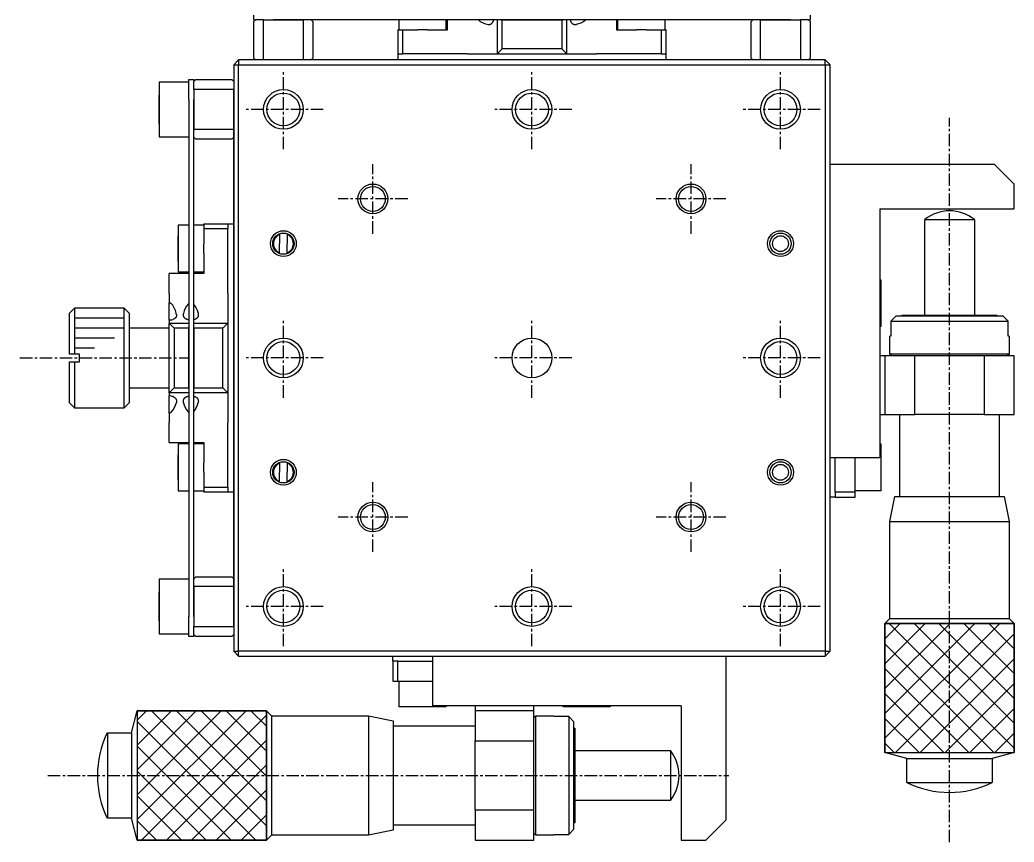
# Model space of a CAD drawing. Extents: x 10 to 454, y 10 to 251.
# Drawn here: x 272.2 to 372.2, y 91.3 to 174 of the extents above; entities that cross this region are included whole.
import ezdxf

# ---------------------------------------------------------------- set-up
doc = ezdxf.new("R2010")
doc.units = 0
doc.linetypes.add('CENTER', pattern=[2, 1.25, -0.25, 0.25, -0.25])
doc.layers.get('0').update_dxf_attribs({"linetype": 'CONTINUOUS'})
doc.layers.add('CENTER', color=1, linetype='CENTER')

msp = doc.modelspace()

# ---------------------------------------------------------------- linework, layer by layer
at = {"color": 7, "linetype": 'CONTINUOUS'}
for p, q in [((295.69, 174.46), (295.69, 173.96)), ((351.69, 173.96), (351.69, 174.46)), ((295.69, 173.76), (295.89, 173.96)), ((295.69, 173.96), (295.89, 173.96)), ((295.69, 173.76), (295.69, 170.16)), ((296.69, 173.96), (295.89, 173.96)), ((296.69, 169.96), (296.69, 173.96)), ((296.69, 173.96), (297.69, 173.96)), ((296.69, 173.96), (297.69, 173.96)), ((297.69, 173.96), (300.69, 173.96)), ((300.69, 173.96), (297.69, 173.96)), ((300.69, 173.96), (300.69, 169.96)), ((320.69, 173.96), (300.69, 173.96)), ((301.49, 173.96), (301.69, 173.76)), ((301.69, 170.16), (301.69, 173.76)), ((310.34, 172.96), (310.34, 173.96)), ((315.04, 173.96), (315.04, 172.96)), ((315.19, 172.96), (315.19, 173.96)), ((319.15, 173.53), (319.29, 173.51)), ((319.29, 173.51), (319.33, 173.51)), ((319.33, 173.51), (319.33, 173.51)), ((319.33, 173.51), (319.36, 173.51)), ((319.36, 173.51), (319.39, 173.51)), ((319.39, 173.51), (319.42, 173.52)), ((319.42, 173.52), (319.45, 173.52)), ((319.45, 173.52), (319.48, 173.53)), ((319.48, 173.53), (319.51, 173.54)), ((319.51, 173.54), (319.54, 173.55)), ((319.54, 173.55), (319.56, 173.56)), ((319.56, 173.56), (319.59, 173.58)), ((319.59, 173.58), (319.62, 173.59)), ((319.62, 173.59), (319.64, 173.61)), ((319.64, 173.61), (319.67, 173.63)), ((319.67, 173.63), (319.68, 173.65)), ((319.68, 173.65), (319.7, 173.67)), ((319.7, 173.67), (319.71, 173.69)), ((319.71, 173.69), (319.73, 173.71)), ((319.73, 173.71), (319.74, 173.73)), ((319.74, 173.73), (319.75, 173.75)), ((319.75, 173.75), (319.76, 173.77)), ((319.76, 173.77), (319.78, 173.79)), ((319.78, 173.79), (319.79, 173.81)), ((319.79, 173.81), (319.8, 173.84)), ((319.8, 173.84), (319.81, 173.87)), ((319.81, 173.87), (319.82, 173.9)), ((319.82, 173.93), (319.83, 173.96)), ((319.82, 173.9), (319.82, 173.93)), ((320.19, 173.96), (320.19, 170.56)), ((326.69, 173.96), (320.69, 173.96)), ((320.69, 171.06), (320.69, 173.96)), ((320.69, 173.96), (326.69, 173.96)), ((346.69, 173.96), (326.69, 173.96)), ((326.69, 173.96), (326.69, 171.06)), ((327.19, 170.56), (327.19, 173.96)), ((327.54, 173.96), (327.55, 173.93)), ((327.55, 173.93), (327.55, 173.91)), ((327.55, 173.91), (327.56, 173.88)), ((327.56, 173.88), (327.57, 173.86)), ((327.57, 173.86), (327.58, 173.83)), ((327.58, 173.83), (327.59, 173.81)), ((327.59, 173.81), (327.6, 173.78)), ((327.6, 173.78), (327.61, 173.76)), ((327.61, 173.76), (327.62, 173.74)), ((327.62, 173.74), (327.64, 173.72)), ((327.64, 173.72), (327.65, 173.7)), ((327.65, 173.7), (327.66, 173.68)), ((327.66, 173.68), (327.68, 173.66)), ((327.68, 173.66), (327.7, 173.64)), ((327.7, 173.64), (327.72, 173.62)), ((327.72, 173.62), (327.75, 173.6)), ((327.75, 173.6), (327.77, 173.58)), ((327.77, 173.58), (327.79, 173.57)), ((327.79, 173.57), (327.82, 173.56)), ((327.82, 173.56), (327.85, 173.54)), ((327.85, 173.54), (327.88, 173.53)), ((327.88, 173.53), (327.91, 173.53)), ((327.91, 173.53), (327.94, 173.52)), ((327.94, 173.52), (327.98, 173.51)), ((327.98, 173.51), (328.01, 173.51)), ((328.01, 173.51), (328.04, 173.51)), ((328.04, 173.51), (328.16, 173.52)), ((332.19, 173.96), (332.19, 172.96)), ((332.34, 172.96), (332.34, 173.96)), ((337.04, 173.96), (337.04, 172.96)), ((345.69, 173.76), (345.89, 173.96)), ((345.69, 173.76), (345.69, 170.16)), ((346.69, 173.96), (349.69, 173.96)), ((346.69, 169.96), (346.69, 173.96)), ((349.69, 173.96), (346.69, 173.96)), ((349.69, 173.96), (350.69, 173.96)), ((349.69, 173.96), (350.69, 173.96)), ((351.49, 173.96), (350.69, 173.96)), ((350.69, 173.96), (350.69, 169.96)), ((351.49, 173.96), (351.69, 173.76)), ((351.49, 173.96), (351.69, 173.96)), ((351.69, 170.16), (351.69, 173.76)), ((310.19, 172.96), (310.69, 172.96)), ((310.19, 172.96), (310.19, 170.56)), ((310.69, 170.56), (310.69, 172.96)), ((310.69, 172.96), (312.2, 172.96)), ((313.17, 172.96), (312.2, 172.96)), ((313.17, 172.96), (315.19, 172.96)), ((332.19, 172.96), (334.2, 172.96)), ((335.17, 172.96), (334.2, 172.96)), ((335.17, 172.96), (336.69, 172.96)), ((336.69, 172.96), (336.69, 170.56)), ((336.69, 172.96), (337.19, 172.96)), ((337.19, 170.56), (337.19, 172.96)), ((320.69, 171.06), (320.19, 170.56)), ((326.69, 171.06), (320.69, 171.06)), ((327.19, 170.56), (326.69, 171.06)), ((295.89, 169.96), (295.69, 170.16)), ((301.69, 170.16), (301.49, 169.96)), ((310.19, 170.56), (310.69, 170.56)), ((310.19, 170.56), (310.19, 169.96)), ((317.19, 170.56), (310.69, 170.56)), ((317.19, 170.56), (320.19, 170.56)), ((320.19, 170.56), (327.19, 170.56)), ((327.19, 170.56), (330.19, 170.56)), ((336.69, 170.56), (330.19, 170.56)), ((336.69, 170.56), (337.19, 170.56)), ((337.19, 169.96), (337.19, 170.56)), ((345.89, 169.96), (345.69, 170.16)), ((351.69, 170.16), (351.49, 169.96)), ((293.69, 169.46), (294.19, 169.96)), ((293.69, 169.46), (294.19, 169.46)), ((293.69, 169.46), (293.69, 110.46)), ((296.69, 169.96), (294.19, 169.96)), ((294.19, 169.96), (294.19, 169.46)), ((294.19, 169.46), (353.19, 169.46)), ((294.19, 110.46), (294.19, 169.46)), ((300.69, 169.96), (296.69, 169.96)), ((300.69, 169.96), (296.69, 169.96)), ((346.69, 169.96), (300.69, 169.96)), ((350.69, 169.96), (346.69, 169.96)), ((350.69, 169.96), (346.69, 169.96)), ((353.19, 169.96), (350.69, 169.96)), ((353.19, 169.46), (353.19, 169.96)), ((353.19, 169.96), (353.69, 169.46)), ((353.19, 169.46), (353.19, 110.46)), ((353.19, 169.46), (353.69, 169.46)), ((353.69, 110.46), (353.69, 169.46)), ((286.19, 167.71), (286.19, 162.21)), ((286.19, 167.71), (286.19, 164.96)), ((289.19, 167.71), (286.19, 167.71)), ((289.19, 167.96), (289.69, 167.96)), ((289.19, 165.96), (289.19, 167.96)), ((289.89, 167.96), (289.69, 167.76)), ((289.69, 167.96), (289.69, 167.76)), ((289.69, 166.96), (289.69, 167.76)), ((289.89, 167.96), (293.49, 167.96)), ((293.69, 167.76), (293.49, 167.96)), ((286.19, 166.4), (286.19, 165.68)), ((286.19, 165.68), (286.19, 166.4)), ((293.69, 166.96), (289.69, 166.96)), ((289.69, 166.96), (289.69, 165.96)), ((289.69, 166.96), (289.69, 165.96)), ((293.69, 162.96), (293.69, 166.96)), ((293.69, 162.96), (293.69, 166.96)), ((286.19, 165.68), (286.19, 164.24)), ((286.19, 164.24), (286.19, 165.68)), ((289.19, 165.96), (289.19, 142.96)), ((289.69, 165.96), (289.69, 162.96)), ((289.69, 162.96), (289.69, 165.96)), ((286.19, 164.96), (286.19, 162.21)), ((286.19, 164.24), (286.19, 163.52)), ((286.19, 163.52), (286.19, 164.24)), ((286.19, 162.21), (289.19, 162.21)), ((289.69, 162.96), (293.69, 162.96)), ((289.69, 142.96), (289.69, 162.96)), ((289.69, 162.16), (289.89, 161.96)), ((293.49, 161.96), (293.69, 162.16)), ((293.69, 116.96), (293.69, 162.96)), ((293.49, 161.96), (289.89, 161.96)), ((353.69, 159.46), (370.19, 159.46)), ((370.19, 159.46), (372.19, 157.46)), ((372.19, 154.96), (372.19, 157.46)), ((358.69, 154.96), (358.69, 129.96)), ((358.69, 154.96), (372.19, 154.96)), ((288.09, 153.31), (288.09, 148.61)), ((288.09, 153.31), (288.09, 150.96)), ((289.19, 153.31), (288.09, 153.31)), ((290.69, 153.31), (289.69, 153.31)), ((290.69, 153.46), (290.69, 152.96)), ((290.69, 153.46), (293.09, 153.46)), ((293.09, 153.46), (293.09, 152.96)), ((293.09, 153.46), (293.69, 153.46)), ((363.19, 153.88), (368.19, 153.88)), ((363.19, 144.26), (363.19, 153.88)), ((368.19, 153.88), (368.19, 144.26)), ((288.09, 152.23), (288.09, 151.6)), ((288.09, 151.6), (288.09, 152.23)), ((293.09, 152.96), (290.69, 152.96)), ((290.69, 152.96), (290.69, 151.44)), ((293.09, 146.46), (293.09, 152.96)), ((298.29, 152.38), (298.28, 150.55)), ((298.29, 152.38), (298.29, 152.46)), ((299.08, 150.46), (299.09, 152.45)), ((299.08, 150.54), (299.09, 152.37)), ((299.09, 152.46), (299.09, 152.37)), ((288.09, 151.6), (288.09, 150.33)), ((288.09, 150.33), (288.09, 151.6)), ((290.69, 150.48), (290.69, 151.44)), ((288.09, 150.96), (288.09, 148.61)), ((288.09, 150.33), (288.09, 149.69)), ((288.09, 149.69), (288.09, 150.33)), ((290.69, 150.48), (290.69, 148.46)), ((298.28, 150.47), (298.28, 150.55)), ((299.08, 150.54), (299.08, 150.46)), ((289.19, 148.46), (287.19, 148.46)), ((287.19, 146.46), (287.19, 148.46)), ((288.09, 148.61), (289.19, 148.61)), ((289.69, 148.61), (290.69, 148.61)), ((290.69, 148.46), (289.69, 148.46)), ((358.69, 147.81), (358.79, 147.81)), ((358.79, 147.81), (358.79, 143.11)), ((287.19, 146.46), (287.19, 145.52)), ((293.09, 146.46), (293.09, 143.46)), ((287.19, 143.78), (287.19, 145.52)), ((287.19, 145.52), (287.3, 145.5)), ((287.3, 145.5), (287.39, 145.44)), ((287.39, 145.44), (287.46, 145.37)), ((289.11, 145.38), (289.19, 145.45)), ((277.69, 144.96), (277.19, 144.46)), ((277.19, 140.36), (277.19, 144.46)), ((277.19, 140.36), (277.19, 144.46)), ((277.69, 144.96), (277.69, 140.36)), ((282.69, 144.96), (277.69, 144.96)), ((282.69, 134.96), (282.69, 144.96)), ((283.19, 144.46), (282.69, 144.96)), ((283.19, 144.46), (283.19, 135.46)), ((287.84, 144.01), (287.77, 143.94)), ((287.9, 144.11), (287.84, 144.01)), ((287.93, 144.22), (287.9, 144.11)), ((287.94, 144.32), (287.93, 144.22)), ((288.64, 144.32), (288.64, 144.43)), ((288.64, 144.3), (288.64, 144.32)), ((288.64, 144.27), (288.64, 144.3)), ((288.64, 144.23), (288.64, 144.27)), ((288.65, 144.2), (288.64, 144.23)), ((288.65, 144.17), (288.65, 144.2)), ((288.66, 144.14), (288.65, 144.17)), ((288.67, 144.11), (288.66, 144.14)), ((288.68, 144.09), (288.67, 144.11)), ((288.7, 144.07), (288.68, 144.09)), ((288.71, 144.05), (288.7, 144.07)), ((288.72, 144.03), (288.71, 144.05)), ((288.73, 144.01), (288.72, 144.03)), ((288.75, 143.99), (288.73, 144.01)), ((290.03, 144), (290.01, 143.98)), ((290.05, 144.03), (290.03, 144)), ((290.07, 144.06), (290.05, 144.03)), ((290.09, 144.08), (290.07, 144.06)), ((290.1, 144.11), (290.09, 144.08)), ((290.11, 144.14), (290.1, 144.11)), ((290.12, 144.17), (290.11, 144.14)), ((290.12, 144.5), (290.13, 144.36)), ((290.13, 144.23), (290.12, 144.2)), ((290.12, 144.2), (290.12, 144.17)), ((290.13, 144.36), (290.14, 144.32)), ((290.14, 144.32), (290.13, 144.29)), ((290.13, 144.29), (290.13, 144.26)), ((290.13, 144.26), (290.13, 144.23)), ((290.14, 144.32), (290.14, 144.32)), ((360.28, 144.16), (359.77, 143.66)), ((371.09, 144.16), (360.28, 144.16)), ((361.04, 144.16), (360.28, 144.16)), ((360.94, 144.26), (370.44, 144.26)), ((360.94, 144.16), (360.94, 144.26)), ((371.09, 144.16), (370.33, 144.16)), ((370.44, 144.26), (370.44, 144.16)), ((371.6, 143.66), (371.09, 144.16)), ((287.19, 143.78), (287.19, 143.46)), ((287.19, 141.21), (287.19, 143.46)), ((287.19, 143.46), (287.69, 142.96)), ((287.19, 143.46), (289.19, 143.46)), ((287.66, 143.88), (287.57, 143.84)), ((287.77, 143.94), (287.66, 143.88)), ((288.77, 143.97), (288.75, 143.99)), ((288.79, 143.95), (288.77, 143.97)), ((288.81, 143.94), (288.79, 143.95)), ((288.82, 143.92), (288.81, 143.94)), ((288.84, 143.91), (288.82, 143.92)), ((288.86, 143.9), (288.84, 143.91)), ((288.88, 143.89), (288.86, 143.9)), ((288.91, 143.87), (288.88, 143.89)), ((288.93, 143.86), (288.91, 143.87)), ((288.95, 143.86), (288.93, 143.86)), ((288.97, 143.85), (288.95, 143.86)), ((289, 143.84), (288.97, 143.85)), ((289.02, 143.83), (289, 143.84)), ((289.04, 143.83), (289.02, 143.83)), ((289.06, 143.82), (289.04, 143.83)), ((289.09, 143.81), (289.06, 143.82)), ((289.11, 143.81), (289.09, 143.81)), ((289.13, 143.8), (289.11, 143.81)), ((289.16, 143.8), (289.13, 143.8)), ((289.19, 143.8), (289.16, 143.8)), ((289.72, 143.82), (289.69, 143.81)), ((289.69, 143.46), (293.09, 143.46)), ((289.75, 143.83), (289.72, 143.82)), ((289.78, 143.84), (289.75, 143.83)), ((289.81, 143.85), (289.78, 143.84)), ((289.83, 143.86), (289.81, 143.85)), ((289.85, 143.87), (289.83, 143.86)), ((289.88, 143.88), (289.85, 143.87)), ((289.9, 143.89), (289.88, 143.88)), ((289.92, 143.91), (289.9, 143.89)), ((289.94, 143.92), (289.92, 143.91)), ((289.96, 143.93), (289.94, 143.92)), ((289.98, 143.95), (289.96, 143.93)), ((290, 143.96), (289.98, 143.95)), ((290.01, 143.98), (290, 143.96)), ((292.59, 142.96), (293.09, 143.46)), ((293.09, 143.46), (293.09, 136.46)), ((358.79, 143.11), (358.69, 143.11)), ((359.77, 143.66), (371.6, 143.66)), ((359.77, 143.66), (359.77, 142.16)), ((371.6, 142.16), (371.6, 143.66)), ((287.19, 142.96), (283.19, 142.96)), ((287.69, 142.96), (287.69, 136.96)), ((289.19, 142.96), (287.69, 142.96)), ((289.19, 142.96), (289.19, 136.96)), ((289.19, 136.96), (289.19, 142.96)), ((289.69, 136.96), (289.69, 142.96)), ((292.59, 142.96), (289.69, 142.96)), ((289.69, 142.96), (289.69, 136.96)), ((292.59, 136.96), (292.59, 142.96)), ((359.77, 142.16), (359.69, 142.16)), ((359.77, 142.16), (359.69, 142.16)), ((359.69, 140.36), (359.69, 142.16)), ((371.69, 142.16), (371.6, 142.16)), ((371.69, 142.16), (371.6, 142.16)), ((371.69, 142.16), (371.69, 140.36)), ((287.19, 138.71), (287.19, 141.21)), ((277.69, 140.36), (277.19, 140.36)), ((278.19, 140.36), (277.69, 140.36)), ((278.19, 139.56), (278.19, 140.36)), ((278.19, 139.56), (278.19, 140.36)), ((359.19, 140.16), (358.69, 140.16)), ((362.19, 140.16), (359.19, 140.16)), ((359.19, 140.16), (359.19, 134.26)), ((371.69, 140.36), (359.69, 140.36)), ((359.89, 140.16), (359.69, 140.36)), ((362.19, 134.26), (362.19, 140.16)), ((369.19, 140.16), (362.19, 140.16)), ((369.19, 140.16), (369.19, 134.26)), ((372.19, 140.16), (369.19, 140.16)), ((371.69, 140.36), (371.49, 140.16)), ((372.19, 134.26), (372.19, 140.16)), ((277.19, 135.46), (277.19, 139.56)), ((277.19, 135.46), (277.19, 139.56)), ((277.19, 139.56), (277.69, 139.56)), ((277.69, 139.56), (277.69, 134.96)), ((277.69, 139.56), (278.19, 139.56)), ((287.19, 136.46), (287.19, 138.71)), ((283.19, 136.96), (287.19, 136.96)), ((287.69, 136.96), (287.19, 136.46)), ((289.19, 136.46), (287.19, 136.46)), ((287.19, 136.46), (287.19, 136.14)), ((287.19, 134.4), (287.19, 136.14)), ((287.61, 136.07), (287.72, 136.02)), ((287.69, 136.96), (289.19, 136.96)), ((287.72, 136.02), (287.8, 135.95)), ((288.83, 136), (288.85, 136.01)), ((288.85, 136.01), (288.87, 136.03)), ((288.87, 136.03), (288.89, 136.04)), ((288.89, 136.04), (288.92, 136.05)), ((288.92, 136.05), (288.94, 136.06)), ((288.94, 136.06), (288.97, 136.07)), ((288.97, 136.07), (288.99, 136.08)), ((288.99, 136.08), (289.02, 136.09)), ((289.02, 136.09), (289.05, 136.1)), ((289.05, 136.1), (289.08, 136.11)), ((289.08, 136.11), (289.11, 136.11)), ((289.11, 136.11), (289.13, 136.12)), ((289.13, 136.12), (289.15, 136.12)), ((289.15, 136.12), (289.17, 136.12)), ((289.17, 136.12), (289.19, 136.13)), ((289.19, 136.96), (289.19, 113.96)), ((289.69, 116.96), (289.69, 136.96)), ((289.69, 136.96), (292.59, 136.96)), ((293.09, 136.46), (289.69, 136.46)), ((289.69, 136.11), (289.71, 136.1)), ((289.71, 136.1), (289.74, 136.09)), ((289.74, 136.09), (289.77, 136.09)), ((289.77, 136.09), (289.79, 136.08)), ((289.79, 136.08), (289.82, 136.07)), ((289.82, 136.07), (289.84, 136.06)), ((289.84, 136.06), (289.86, 136.05)), ((289.86, 136.05), (289.89, 136.03)), ((289.89, 136.03), (289.91, 136.02)), ((289.91, 136.02), (289.93, 136.01)), ((289.93, 136.01), (289.95, 136)), ((293.09, 136.46), (292.59, 136.96)), ((293.09, 136.46), (293.09, 133.46)), ((277.19, 135.46), (277.69, 134.96)), ((282.69, 134.96), (283.19, 135.46)), ((287.8, 135.95), (287.87, 135.87)), ((287.87, 135.87), (287.91, 135.77)), ((287.91, 135.77), (287.93, 135.64)), ((287.93, 135.64), (287.94, 135.6)), ((287.94, 135.6), (287.93, 135.48)), ((288.64, 135.7), (288.65, 135.73)), ((288.64, 135.66), (288.64, 135.7)), ((288.64, 135.63), (288.64, 135.66)), ((288.64, 135.6), (288.64, 135.63)), ((288.64, 135.59), (288.64, 135.6)), ((288.65, 135.44), (288.64, 135.59)), ((288.65, 135.76), (288.66, 135.78)), ((288.65, 135.73), (288.65, 135.76)), ((288.66, 135.78), (288.67, 135.8)), ((288.67, 135.8), (288.68, 135.83)), ((288.68, 135.83), (288.69, 135.85)), ((288.69, 135.85), (288.71, 135.88)), ((288.71, 135.88), (288.72, 135.9)), ((288.72, 135.9), (288.74, 135.92)), ((288.74, 135.92), (288.75, 135.94)), ((288.75, 135.94), (288.77, 135.95)), ((288.77, 135.95), (288.79, 135.97)), ((288.79, 135.97), (288.81, 135.98)), ((288.81, 135.98), (288.83, 136)), ((289.95, 136), (289.96, 135.98)), ((289.96, 135.98), (289.99, 135.97)), ((289.99, 135.97), (290.01, 135.95)), ((290.01, 135.95), (290.03, 135.92)), ((290.03, 135.92), (290.05, 135.9)), ((290.05, 135.9), (290.06, 135.88)), ((290.06, 135.88), (290.08, 135.85)), ((290.08, 135.85), (290.09, 135.83)), ((290.09, 135.83), (290.1, 135.8)), ((290.1, 135.8), (290.11, 135.77)), ((290.11, 135.77), (290.12, 135.74)), ((290.12, 135.74), (290.13, 135.7)), ((290.13, 135.7), (290.13, 135.67)), ((290.13, 135.67), (290.13, 135.64)), ((290.13, 135.64), (290.14, 135.6)), ((290.14, 135.6), (290.13, 135.49)), ((277.69, 134.96), (282.69, 134.96)), ((287.26, 134.41), (287.19, 134.4)), ((287.19, 134.4), (287.19, 133.46)), ((287.36, 134.46), (287.26, 134.41)), ((287.44, 134.52), (287.36, 134.46)), ((289.19, 134.48), (289.11, 134.55)), ((358.69, 134.26), (359.19, 134.26)), ((359.19, 134.26), (362.19, 134.26)), ((360.69, 126.01), (360.69, 134.26)), ((369.19, 134.26), (362.19, 134.26)), ((369.19, 134.26), (372.19, 134.26)), ((370.69, 134.26), (370.69, 126.01)), ((287.19, 131.46), (287.19, 133.46)), ((293.09, 126.96), (293.09, 133.46)), ((287.19, 131.46), (289.19, 131.46)), ((288.09, 131.31), (288.09, 126.61)), ((288.09, 131.31), (288.09, 128.96)), ((289.19, 131.31), (288.09, 131.31)), ((289.69, 131.46), (290.69, 131.46)), ((290.69, 131.31), (289.69, 131.31)), ((290.69, 131.46), (290.69, 129.44)), ((358.69, 131.31), (358.79, 131.31)), ((358.79, 131.31), (358.79, 126.61)), ((288.09, 130.23), (288.09, 129.6)), ((288.09, 129.6), (288.09, 130.23)), ((288.09, 129.6), (288.09, 128.33)), ((288.09, 128.33), (288.09, 129.6)), ((290.69, 128.48), (290.69, 129.44)), ((298.29, 129.38), (298.28, 127.55)), ((298.29, 129.38), (298.29, 129.46)), ((299.08, 127.46), (299.09, 129.45)), ((299.08, 127.54), (299.09, 129.37)), ((299.09, 129.46), (299.09, 129.37)), ((353.69, 129.96), (358.69, 129.96)), ((354.19, 126.46), (354.19, 129.96)), ((356.19, 126.46), (356.19, 129.96)), ((288.09, 128.96), (288.09, 126.61)), ((288.09, 128.33), (288.09, 127.69)), ((288.09, 127.69), (288.09, 128.33)), ((290.69, 128.48), (290.69, 126.96)), ((298.28, 127.47), (298.28, 127.55)), ((299.08, 127.54), (299.08, 127.46)), ((288.09, 126.61), (289.19, 126.61)), ((289.69, 126.61), (290.69, 126.61)), ((290.69, 126.96), (293.09, 126.96)), ((290.69, 126.96), (290.69, 126.46)), ((293.09, 126.46), (290.69, 126.46)), ((293.09, 126.96), (293.09, 126.46)), ((293.69, 126.46), (293.09, 126.46)), ((356.19, 126.46), (354.19, 126.46)), ((354.19, 126.46), (354.19, 125.96)), ((358.79, 126.61), (356.19, 126.61)), ((356.19, 125.96), (356.19, 126.46)), ((359.69, 123.51), (360.19, 126.01)), ((360.19, 126.01), (371.19, 126.01)), ((371.19, 126.01), (371.69, 123.51)), ((354.19, 125.96), (353.69, 125.96)), ((354.19, 125.96), (356.19, 125.96)), ((359.69, 123.51), (371.69, 123.51)), ((359.69, 113.76), (359.69, 123.51)), ((371.69, 123.51), (371.69, 113.76)), ((286.19, 117.71), (286.19, 112.21)), ((286.19, 117.71), (286.19, 114.96)), ((289.19, 117.71), (286.19, 117.71)), ((289.89, 117.96), (289.69, 117.76)), ((289.89, 117.96), (293.49, 117.96)), ((293.69, 117.76), (293.49, 117.96)), ((286.19, 116.4), (286.19, 115.68)), ((286.19, 115.68), (286.19, 116.4)), ((289.69, 116.96), (289.69, 113.96)), ((293.69, 116.96), (289.69, 116.96)), ((289.69, 113.96), (289.69, 116.96)), ((293.69, 112.96), (293.69, 116.96)), ((293.69, 112.96), (293.69, 116.96)), ((286.19, 115.68), (286.19, 114.24)), ((286.19, 114.24), (286.19, 115.68)), ((286.19, 114.96), (286.19, 112.21)), ((286.19, 114.24), (286.19, 113.52)), ((286.19, 113.52), (286.19, 114.24)), ((289.19, 111.96), (289.19, 113.96)), ((289.69, 113.96), (289.69, 112.96)), ((289.69, 113.96), (289.69, 112.96)), ((359.19, 113.26), (359.69, 113.76)), ((359.19, 113.26), (359.19, 100.26)), ((372.19, 113.26), (359.19, 113.26)), ((359.69, 113.76), (371.69, 113.76)), ((371.69, 113.76), (372.19, 113.26)), ((372.19, 100.26), (372.19, 113.26)), ((286.19, 112.21), (289.19, 112.21)), ((289.69, 112.16), (289.69, 112.96)), ((289.69, 112.96), (293.69, 112.96)), ((289.69, 112.16), (289.89, 111.96)), ((289.69, 112.16), (289.69, 111.96)), ((293.49, 111.96), (293.69, 112.16)), ((289.69, 111.96), (289.19, 111.96)), ((293.49, 111.96), (289.89, 111.96)), ((293.69, 110.46), (294.19, 110.46)), ((294.19, 109.96), (293.69, 110.46)), ((353.19, 110.46), (294.19, 110.46)), ((294.19, 109.96), (294.19, 110.46)), ((353.19, 110.46), (353.69, 110.46)), ((353.19, 110.46), (353.19, 109.96)), ((353.69, 110.46), (353.19, 109.96)), ((294.19, 109.96), (353.19, 109.96)), ((309.69, 109.46), (309.69, 109.96)), ((310.19, 109.46), (309.69, 109.46)), ((309.69, 109.46), (309.69, 107.46)), ((310.19, 107.46), (310.19, 109.46)), ((310.19, 109.46), (313.69, 109.46)), ((313.69, 109.96), (313.69, 104.96)), ((343.19, 109.96), (343.19, 93.46)), ((309.69, 107.46), (310.19, 107.46)), ((310.19, 107.46), (313.69, 107.46)), ((310.34, 104.86), (310.34, 107.46)), ((283.4, 102.26), (283.99, 104.46)), ((296.99, 104.46), (283.99, 104.46)), ((283.99, 104.46), (283.99, 91.46)), ((296.99, 104.46), (297.49, 103.96)), ((296.99, 91.46), (296.99, 104.46)), ((315.04, 104.86), (310.34, 104.86)), ((338.69, 104.96), (313.69, 104.96)), ((315.04, 104.96), (315.04, 104.86)), ((317.99, 104.96), (317.99, 104.46)), ((323.89, 104.46), (317.99, 104.46)), ((317.99, 104.46), (317.99, 101.46)), ((323.89, 104.46), (323.89, 104.96)), ((323.89, 101.46), (323.89, 104.46)), ((326.84, 104.86), (326.84, 104.96)), ((331.54, 104.86), (326.84, 104.86)), ((331.54, 104.96), (331.54, 104.86)), ((338.69, 104.96), (338.69, 91.46)), ((297.49, 103.96), (297.49, 91.96)), ((297.49, 103.96), (307.24, 103.96)), ((307.24, 103.96), (307.24, 91.96)), ((307.24, 103.96), (309.74, 103.46)), ((309.74, 103.46), (309.74, 92.46)), ((323.89, 103.76), (324.09, 103.96)), ((324.09, 91.96), (324.09, 103.96)), ((324.09, 103.96), (325.89, 103.96)), ((325.89, 103.88), (325.89, 103.96)), ((325.89, 103.88), (325.89, 103.96)), ((327.39, 103.88), (325.89, 103.88)), ((327.39, 103.88), (327.39, 92.04)), ((327.89, 103.37), (327.39, 103.88)), ((327.89, 92.55), (327.89, 103.37)), ((327.89, 102.6), (327.89, 103.37)), ((280.99, 102.26), (280.99, 93.66)), ((280.99, 102.26), (283.4, 102.26)), ((283.4, 102.26), (283.4, 93.66)), ((309.74, 102.96), (317.99, 102.96)), ((327.89, 102.71), (327.99, 102.71)), ((327.99, 102.71), (327.99, 93.21)), ((317.99, 101.46), (323.89, 101.46)), ((317.99, 94.46), (317.99, 101.46)), ((323.89, 94.46), (323.89, 101.46)), ((327.99, 100.46), (337.61, 100.46)), ((337.61, 100.46), (337.61, 95.46)), ((361.39, 99.67), (359.19, 100.26)), ((359.19, 100.26), (372.19, 100.26)), ((372.19, 100.26), (369.99, 99.67)), ((361.39, 99.67), (369.99, 99.67)), ((361.39, 97.26), (361.39, 99.67)), ((369.99, 99.67), (369.99, 97.26)), ((361.39, 97.26), (369.99, 97.26)), ((337.61, 95.46), (327.99, 95.46)), ((323.89, 94.46), (317.99, 94.46)), ((317.99, 94.46), (317.99, 91.46)), ((323.89, 91.46), (323.89, 94.46)), ((283.4, 93.66), (280.99, 93.66)), ((283.99, 91.46), (283.4, 93.66)), ((327.89, 92.55), (327.89, 93.32)), ((327.99, 93.21), (327.89, 93.21)), ((343.19, 93.46), (341.19, 91.46)), ((309.74, 92.46), (307.24, 91.96)), ((317.99, 92.96), (309.74, 92.96)), ((324.09, 91.96), (323.89, 92.16)), ((325.89, 91.96), (325.89, 92.04)), ((325.89, 91.96), (325.89, 92.04)), ((325.89, 92.04), (327.39, 92.04)), ((327.39, 92.04), (327.89, 92.55)), ((283.99, 91.46), (296.99, 91.46)), ((297.49, 91.96), (296.99, 91.46)), ((307.24, 91.96), (297.49, 91.96)), ((317.99, 91.46), (323.89, 91.46)), ((325.89, 91.96), (324.09, 91.96)), ((338.69, 91.46), (341.19, 91.46))]:
    msp.add_line(p, q, dxfattribs=at)
at = {"color": 3, "linetype": 'CONTINUOUS'}
for p, q in [((282.69, 143.96), (277.69, 143.96)), ((282.69, 142.96), (277.69, 142.96)), ((281.69, 141.96), (277.69, 141.96)), ((279.69, 140.96), (277.69, 140.96)), ((359.19, 113.26), (372.19, 113.26)), ((359.19, 100.26), (359.19, 113.26)), ((360.74, 113.26), (359.19, 111.71)), ((363.24, 113.26), (359.19, 109.21)), ((365.74, 113.26), (359.19, 106.71)), ((368.24, 113.26), (359.19, 104.21)), ((370.74, 113.26), (359.19, 101.71)), ((359.63, 113.26), (372.19, 100.71)), ((362.13, 113.26), (372.19, 103.21)), ((364.63, 113.26), (372.19, 105.71)), ((367.13, 113.26), (372.19, 108.21)), ((369.63, 113.26), (372.19, 110.71)), ((372.13, 113.26), (372.19, 113.21)), ((372.19, 113.26), (372.19, 100.26)), ((372.19, 112.21), (360.24, 100.26)), ((359.19, 111.21), (370.13, 100.26)), ((372.19, 109.71), (362.74, 100.26)), ((359.19, 108.71), (367.63, 100.26)), ((372.19, 107.21), (365.24, 100.26)), ((359.19, 106.21), (365.13, 100.26)), ((283.99, 104.46), (283.99, 91.46)), ((283.99, 104.46), (296.99, 104.46)), ((294.93, 104.46), (283.99, 93.52)), ((292.43, 104.46), (283.99, 96.02)), ((289.93, 104.46), (283.99, 98.52)), ((287.43, 104.46), (283.99, 101.02)), ((284.93, 104.46), (283.99, 103.52)), ((296.99, 104.02), (284.43, 91.46)), ((296.99, 92.91), (285.43, 104.46)), ((296.99, 95.41), (287.93, 104.46)), ((296.99, 97.91), (290.43, 104.46)), ((296.99, 100.41), (292.93, 104.46)), ((296.99, 102.91), (295.43, 104.46)), ((296.99, 104.46), (296.99, 91.46)), ((372.19, 104.71), (367.74, 100.26)), ((295.93, 91.46), (283.99, 103.41)), ((359.19, 103.71), (362.63, 100.26)), ((372.19, 102.21), (370.24, 100.26)), ((296.99, 101.52), (286.93, 91.46)), ((359.19, 101.21), (360.13, 100.26)), ((293.43, 91.46), (283.99, 100.91)), ((359.19, 100.26), (372.19, 100.26)), ((296.99, 99.02), (289.43, 91.46)), ((290.93, 91.46), (283.99, 98.41)), ((296.99, 96.52), (291.93, 91.46)), ((288.43, 91.46), (283.99, 95.91)), ((296.99, 94.02), (294.43, 91.46)), ((285.93, 91.46), (283.99, 93.41)), ((296.99, 91.46), (283.99, 91.46)), ((296.99, 91.52), (296.93, 91.46))]:
    msp.add_line(p, q, dxfattribs=at)
for centre, radius in [((298.69, 164.96), 2), ((323.69, 164.96), 2), ((348.69, 164.96), 2), ((307.69, 155.96), 1.5), ((339.69, 155.96), 1.5), ((298.69, 151.46), 1.3), ((348.69, 151.46), 1.3), ((298.69, 139.96), 2), ((348.69, 139.96), 2), ((298.69, 128.46), 1.3), ((348.69, 128.46), 1.3), ((307.69, 123.96), 1.5), ((339.69, 123.96), 1.5), ((298.69, 114.96), 2), ((323.69, 114.96), 2), ((348.69, 114.96), 2)]:
    msp.add_circle(centre, radius, dxfattribs=at)
at = {"color": 7, "linetype": 'CONTINUOUS'}
for centre, radius in [((298.69, 164.96), 1.65), ((323.69, 164.96), 1.65), ((348.69, 164.96), 1.65), ((307.69, 155.96), 1.25), ((339.69, 155.96), 1.25), ((298.69, 151.46), 1.07), ((348.69, 151.46), 1.07), ((348.69, 151.46), 0.8), ((298.69, 139.96), 1.65), ((323.69, 139.96), 2), ((348.69, 139.96), 1.65), ((298.69, 128.46), 1.07), ((348.69, 128.46), 1.07), ((348.69, 128.46), 0.8), ((307.69, 123.96), 1.25), ((339.69, 123.96), 1.25), ((298.69, 114.96), 1.65), ((323.69, 114.96), 1.65), ((348.69, 114.96), 1.65)]:
    msp.add_circle(centre, radius, dxfattribs=at)
for centre, radius, start, end in [((319.62, 175.52), 2.04, 229.6762, 256.775), ((327.79, 175.47), 1.98, 280.8607, 310.5852), ((365.69, 150.76), 4, 51.3178, 128.6822), ((298.69, 151.46), 1, 113.0593, 245.9029), ((298.69, 151.46), 1, 293.0593, 65.9029), ((286.12, 144.14), 1.82, 5.5708, 42.5227), ((290.58, 144.07), 1.97, 138.1701, 169.369), ((288.13, 144.03), 2.04, 13.225, 40.3238), ((287.2, 145.05), 1.27, 269.5116, 287.1376), ((287.2, 134.94), 1.2, 70.1814, 90.9113), ((286, 135.86), 1.96, 317.1314, 348.8842), ((290.61, 135.88), 2.01, 192.515, 221.4553), ((288.18, 135.86), 1.98, 319.4148, 349.1393), ((298.69, 128.46), 1, 113.0593, 245.9029), ((298.69, 128.46), 1, 293.0593, 65.9029), ((289.73, 97.96), 9.75, 153.8162, 206.1838), ((334.49, 97.96), 4, 321.3178, 38.6822), ((365.69, 106.01), 9.75, 243.8162, 296.1838)]:
    msp.add_arc(centre, radius, start, end, dxfattribs=at)
at = {"layer": 'CENTER', "color": 1, "linetype": 'CENTER'}
for p, q in [((298.69, 160.96), (298.69, 168.96)), ((323.69, 160.96), (323.69, 168.96)), ((348.69, 160.96), (348.69, 168.96)), ((302.69, 164.96), (294.69, 164.96)), ((327.69, 164.96), (319.69, 164.96)), ((352.69, 164.96), (344.69, 164.96)), ((365.69, 91.26), (365.69, 164.13)), ((307.69, 152.46), (307.69, 159.46)), ((339.69, 152.46), (339.69, 159.46)), ((311.19, 155.96), (304.19, 155.96)), ((343.19, 155.96), (336.19, 155.96)), ((298.69, 135.96), (298.69, 143.96)), ((323.69, 135.96), (323.69, 143.96)), ((348.69, 135.96), (348.69, 143.96)), ((272.19, 139.96), (289.19, 139.96)), ((302.69, 139.96), (294.69, 139.96)), ((327.69, 139.96), (319.69, 139.96)), ((352.69, 139.96), (344.69, 139.96)), ((307.69, 120.46), (307.69, 127.46)), ((339.69, 120.46), (339.69, 127.46)), ((311.19, 123.96), (304.19, 123.96)), ((343.19, 123.96), (336.19, 123.96)), ((298.69, 110.96), (298.69, 118.96)), ((323.69, 110.96), (323.69, 118.96)), ((348.69, 110.96), (348.69, 118.96)), ((302.69, 114.96), (294.69, 114.96)), ((327.69, 114.96), (319.69, 114.96)), ((352.69, 114.96), (344.69, 114.96)), ((274.99, 97.96), (343.49, 97.96))]:
    msp.add_line(p, q, dxfattribs=at)

doc.saveas('drawing.dxf')
